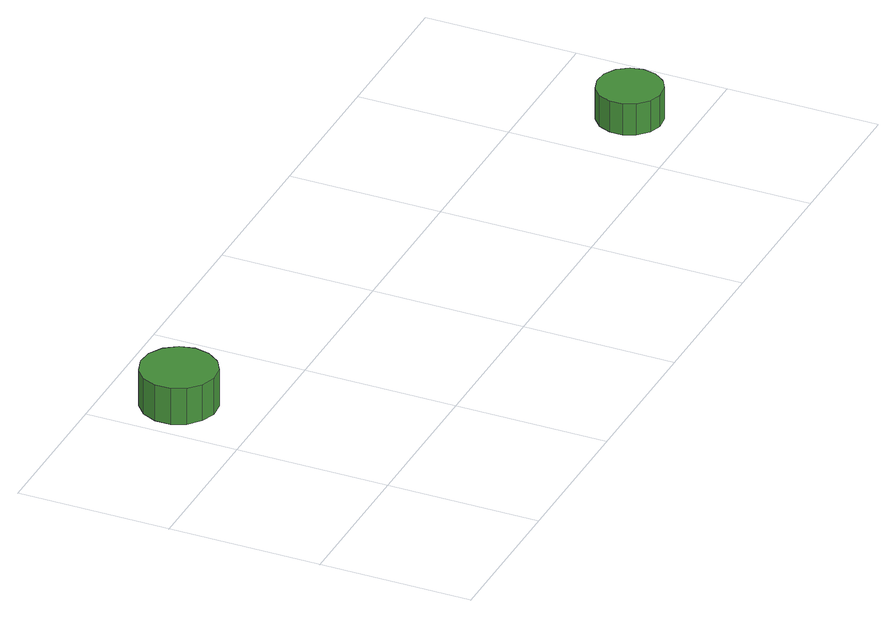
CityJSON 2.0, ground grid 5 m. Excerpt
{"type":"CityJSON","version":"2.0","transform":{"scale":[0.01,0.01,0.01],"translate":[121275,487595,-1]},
"CityObjects":{
"tree1":{"type":"SolitaryVegetationObject","attributes":{"function":"something"},"geometry":[{"type":"MultiSurface","lod":"1","boundaries":[[[0,1,2,3,4,5,6,7,8,9,10,11,12,13,14]],[[15,16,17,18,19,20,21,22,23,24,25,26,27,28,29]],[[0,29,28,1]],[[1,28,27,2]],[[2,27,26,3]],[[3,26,25,4]],[[4,25,24,5]],[[5,24,23,6]],[[6,23,22,7]],[[7,22,21,8]],[[8,21,20,9]],[[9,20,19,10]],[[10,19,18,11]],[[11,18,17,12]],[[12,17,16,13]],[[13,16,15,14]],[[14,15,29,0]]]}]},
"tree2":{"type":"SolitaryVegetationObject","attributes":{"function":"something"},"geometry":[{"type":"MultiSurface","lod":"1","boundaries":[[[30,31,32,33,34,35,36,37,38,39,40,41,42,43,44]],[[45,46,47,48,49,50,51,52,53,54,55,56,57,58,59]],[[30,59,58,31]],[[31,58,57,32]],[[32,57,56,33]],[[33,56,55,34]],[[34,55,54,35]],[[35,54,53,36]],[[36,53,52,37]],[[37,52,51,38]],[[38,51,50,39]],[[39,50,49,40]],[[40,49,48,41]],[[41,48,47,42]],[[42,47,46,43]],[[43,46,45,44]],[[44,45,59,30]]]}]}
},
"vertices":[
[295,770,189],[284,820,189],[254,861,189],[210,887,189],[159,892,189],[111,876,189],[73,842,189],[52,795,189],[52,744,189],[73,698,189],[111,664,189],[159,648,189],[210,653,189],[254,679,189],[284,720,189],[284,720,62],[254,679,62],[210,653,62],[159,648,62],[111,664,62],[73,698,62],[52,744,62],[52,795,62],[73,842,62],[111,876,62],[159,892,62],[210,887,62],[254,861,62],[284,820,62],[295,770,62],
[2330,200,177],[2321,242,177],[2295,278,177],[2257,300,177],[2214,304,177],[2172,291,177],[2139,261,177],[2122,221,177],[2122,178,177],[2139,138,177],[2172,108,177],[2214,95,177],[2257,99,177],[2295,121,177],[2321,157,177],[2321,157,67],[2295,121,67],[2257,99,67],[2214,95,67],[2172,108,67],[2139,138,67],[2122,178,67],[2122,221,67],[2139,261,67],[2172,291,67],[2214,304,67],[2257,300,67],[2295,278,67],[2321,242,67],[2330,200,67]
]}
